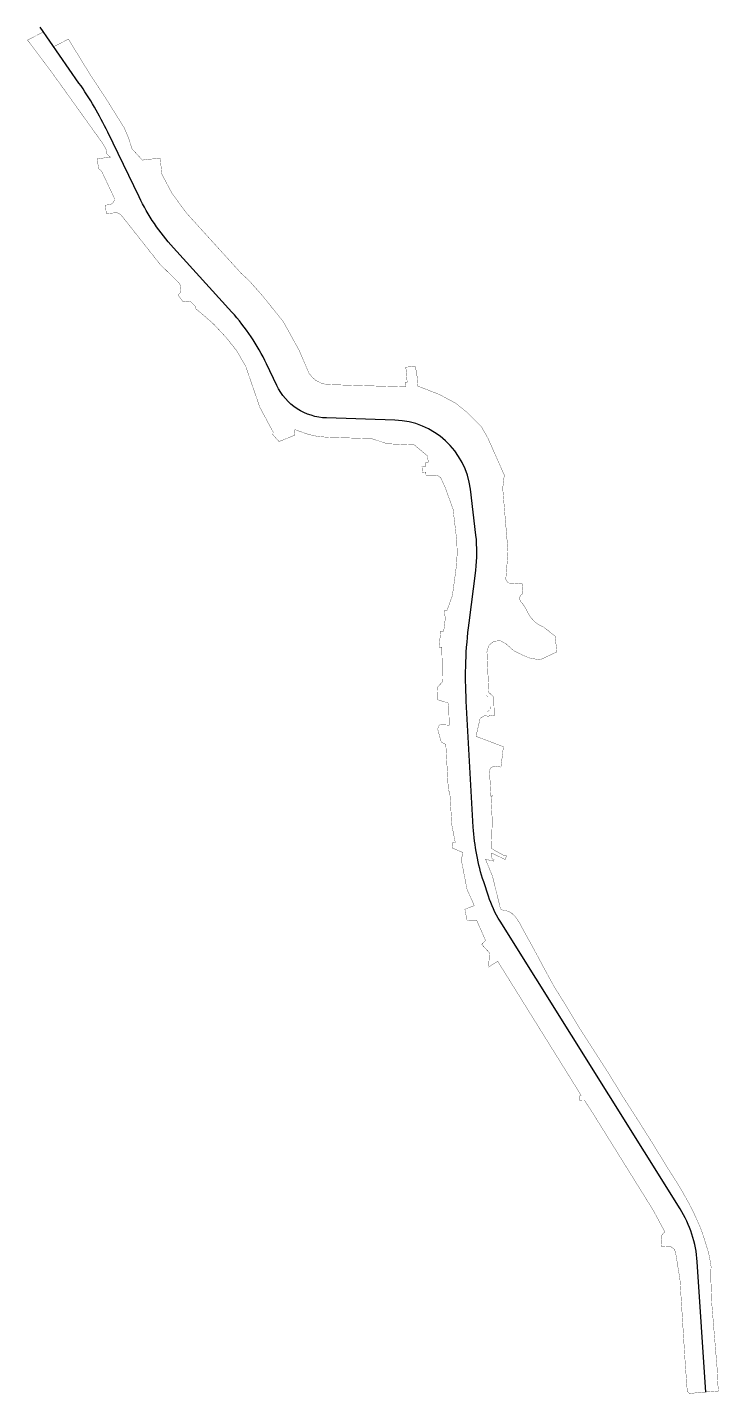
# Model space of a CAD drawing. Header units: millimetres. Extents: x 216783 to 217267, y 400835 to 401792.
import ezdxf

# ---------------------------------------------------------------- set-up
doc = ezdxf.new("R2010")
doc.units = ezdxf.units.MM
doc.layers.add('#중심선', color=12, linetype='Continuous')
doc.layers.add('#편입용지선', color=1, linetype='Continuous')
doc.layers.get('0').off()

# ---------------------------------------------------------------- blocks, each defined once
blk = doc.blocks.new('rightblock')
at = {"color": 30, "lineweight": 100, "true_color": 0xf8991e}
for p, q in [((0, 0.15), (0, -0.15)), ((0, 0), (0.15, 0))]:
    blk.add_line(p, q, dxfattribs=at)
blk.add_circle((0, 0), 0.15, dxfattribs=at)

msp = doc.modelspace()

# ---------------------------------------------------------------- linework, layer by layer
at = {"layer": '#중심선', "color": 6, "linetype": 'ByBlock', "ltscale": 3, "flags": 128}
msp.add_lwpolyline([(217257.63, 400836.34), (217251.6, 400927.53, 0.123891), (217239.59, 400964.68), (217113.54, 401166.16, -0.060449), (217105.37, 401183.61), (217102.09, 401193.56, -0.065507), (217094.83, 401232.02), (217089.89, 401320.29, -0.045751), (217091.84, 401375.04), (217096.53, 401411.81, 0.061603), (217096.63, 401436.36), (217092.77, 401468.58, 0.370717), (217039.9, 401517.02), (216992.1, 401518.53, -0.28073), (216957.25, 401541.31), (216950.06, 401556.41, 0.07326), (216925.71, 401592.72), (216884.83, 401637.77, -0.071883), (216860.84, 401673.34), (216838.94, 401718.69, 0.039949), (216818.78, 401753.11), (216791.54, 401792.12)], format="xyb", dxfattribs=at)
at = {"layer": '#편입용지선', "color": 4, "linetype": 'Continuous', "lineweight": 30, "const_width": 0.2, "flags": 128}
msp.add_lwpolyline([(216831.38, 401699.98), (216838.17, 401700.92), (216840.75, 401701.22), (216838.29, 401703.4), (216838.36, 401704.75), (216838.24, 401705.37), (216838.24, 401705.37), (216837.89, 401706.16), (216837.44, 401707.07), (216837.01, 401707.98), (216836.52, 401708.88), (216836, 401709.74), (216835.48, 401710.59), (216834.92, 401711.44), (216834.36, 401712.28), (216833.78, 401713.09), (216833.17, 401713.91), (216803.92, 401754.76), (216798.58, 401762.07), (216793.2, 401769.33), (216788.39, 401775.76), (216782.77, 401783.23), (216794.19, 401789), (216800.74, 401778.41), (216811.36, 401783.82), (216820.96, 401768.21), (216826.5, 401759.17), (216835.05, 401746.18), (216837.89, 401741.86), (216845.58, 401729.52), (216845.58, 401729.52), (216850.5, 401721.65), (216853.4, 401714.9), (216855.92, 401706.97), (216863.15, 401699.09), (216866.46, 401699.62), (216875.66, 401700.36), (216876.75, 401689.32), (216883.92, 401675.84), (216893.99, 401662.06), (216919.47, 401633.99), (216932.38, 401619.75), (216937.74, 401614.83), (216947.27, 401604.08), (216957.44, 401591.43), (216961.81, 401585.98), (216972.94, 401565.81), (216979.75, 401549.93), (216981.96, 401547.07), (216984.75, 401544.73), (216988, 401543.04), (216991.53, 401542.08), (216993.72, 401541.9), (217013.69, 401541.27), (217045.78, 401540.35), (217047.31, 401540.31), (217047, 401543.55), (217048.51, 401543.69), (217047.58, 401554.1), (217054.27, 401554.7), (217055.54, 401547.14), (217055.99, 401540.85), (217071.22, 401534.92), (217082.48, 401528.83), (217090.62, 401522.32), (217096.33, 401516.59), (217099.6, 401513.31), (217100.43, 401512.47), (217105.07, 401504.33), (217111.71, 401489.35), (217116.5, 401478.52), (217115.42, 401469.27), (217116.22, 401459.63), (217117.61, 401443.01), (217119.13, 401424.82), (217117.57, 401405.59), (217118.87, 401403.33), (217121.46, 401402.26), (217128.89, 401402.93), (217129.61, 401395.51), (217128.2, 401394.56), (217127.38, 401393.07), (217127.34, 401391.37), (217128.08, 401389.84), (217129.44, 401388.23), (217131.13, 401385.75), (217133.16, 401381.93), (217135.11, 401378.73), (217137.64, 401375.96), (217140.64, 401373.72), (217144.02, 401372.1), (217152.06, 401365.73), (217152.19, 401364.58), (217153.16, 401356.42), (217153.16, 401356.42), (217153.23, 401355.76), (217153.26, 401355.53), (217153.36, 401354.71), (217141.73, 401349.23), (217134.84, 401350.18), (217128.74, 401352.64), (217122.92, 401355.69), (217117.63, 401360.38), (217113.74, 401362.55), (217109.18, 401362.14), (217105.65, 401359.22), (217104.37, 401354.75), (217104.6, 401349.56), (217104.6, 401349.56), (217105.41, 401331.72), (217105.41, 401331.72), (217105.65, 401326.36), (217109.11, 401323.09), (217109.49, 401309.86), (217106.28, 401310.36), (217105.42, 401309.45), (217102.87, 401310.21), (217099.57, 401308.06), (217097.25, 401297.83), (217096.82, 401295.48), (217115.91, 401288.27), (217114.18, 401274.04), (217110.1, 401274.54), (217108.59, 401274.39), (217107.28, 401273.61), (217106.43, 401272.37), (217106.18, 401270.87), (217107.15, 401253.59), (217108.32, 401253.97), (217107.2, 401252.62), (217108.08, 401236.86), (217107.63, 401221.09), (217107.51, 401216.96), (217115.99, 401212.22), (217118.16, 401211.86), (217117.09, 401209.24), (217108.42, 401213.46), (217107.41, 401213.63), (217107.34, 401211.25), (217107.76, 401209.97), (217108.9, 401209.24), (217109.39, 401209.13), (217109.16, 401208.16), (217103.38, 401209.42), (217108.29, 401197.45), (217109.69, 401191.73), (217110.75, 401187.42), (217114, 401174.17), (217117.89, 401173.39), (217121.11, 401172.21), (217124.07, 401169.43), (217126.93, 401165.37), (217130.15, 401159.33), (217139.33, 401142.65), (217144.97, 401131.98), (217151.63, 401119.9), (217156.1, 401112.79), (217164.35, 401099.25), (217169.18, 401091.21), (217189.8, 401059.12), (217198.83, 401044.28), (217210.77, 401025.66), (217220.62, 401009.98), (217230.83, 400993.33), (217238.18, 400981.7), (217241.73, 400975.7), (217246.73, 400966.78), (217249.84, 400960.35), (217253.7, 400951.7), (217255.46, 400946.97), (217259.46, 400934.1), (217260.28, 400930.16), (217261.28, 400924.09), (217261.01, 400918.29), (217261.7, 400899.1), (217265.45, 400853.54), (217266.04, 400841.36), (217266.48, 400837.03), (217252.16, 400835.9), (217250.89, 400835.77), (217246.05, 400835.28), (217244.59, 400837.01), (217244.41, 400839.54), (217244.41, 400839.54), (217244.41, 400839.54), (217244.41, 400839.54), (217243.24, 400855.41), (217239.48, 400915.3), (217236.49, 400933.59), (217235.59, 400936.36), (217232.87, 400938.35), (217226.83, 400937.97), (217226.3, 400944.92), (217226.26, 400945.54), (217228.84, 400948.64), (217220.73, 400963.72), (217178.48, 401031.63), (217172.7, 401040.59), (217169.05, 401040.68), (217168.8, 401043.47), (217170.28, 401044.17), (217111.92, 401137.98), (217105.56, 401134.02), (217106.12, 401143.95), (217100.74, 401149.8), (217103.37, 401152.6), (217097.21, 401166.67), (217090.52, 401166.44), (217088.88, 401174.38), (217095.51, 401177.02), (217095.51, 401177.02), (217095.51, 401177.02), (217090.42, 401188.39), (217089.87, 401191.25), (217089.44, 401193.45), (217089.44, 401193.45), (217086.45, 401208.93), (217087.11, 401212.31), (217087.47, 401214.16), (217087.47, 401214.16), (217087.47, 401214.16), (217080.24, 401217.31), (217079.91, 401220.81), (217082.19, 401221.16), (217082.19, 401221.16), (217079.81, 401233.38), (217078.45, 401254.87), (217078.33, 401256.8), (217077.39, 401257.35), (217075.58, 401289.8), (217072.34, 401291.64), (217069.84, 401300.73), (217071.13, 401303.73), (217077.94, 401303.4), (217077.66, 401316.38), (217077.31, 401318.81), (217070.05, 401321.14), (217069.79, 401330.03), (217073.19, 401333.62), (217072.8, 401358.06), (217070.97, 401358.06), (217071.24, 401361.21), (217071.92, 401369.13), (217074.08, 401369.13), (217075.19, 401377.97), (217074.57, 401383.82), (217076.35, 401383.59), (217080.2, 401394.14), (217083.06, 401415.38), (217083.54, 401424), (217083.26, 401432.62), (217080.65, 401454.63), (217075.12, 401469.89), (217072.08, 401476.53), (217070.33, 401477.9), (217068.25, 401478.32), (217061.73, 401478.23), (217061.62, 401480.52), (217059.2, 401480.33), (217058.87, 401484.41), (217061.42, 401484.58), (217061.28, 401487.43), (217063.3, 401487.67), (217062.79, 401491.88), (217053.54, 401499.62), (217034.59, 401500.45), (217023.63, 401504.05), (217012.52, 401504.38), (216992.52, 401505.01), (216985.7, 401505.63), (216979.37, 401507.02), (216970.24, 401510.23), (216969.39, 401510.05), (216969.96, 401506.53), (216958.79, 401501.98), (216954.54, 401506.78), (216954.65, 401508.8), (216952.55, 401512.63), (216945.34, 401526.07), (216935.41, 401554.96), (216933.77, 401557.65), (216929.2, 401565.61), (216921.8, 401574.88), (216912.71, 401584.61), (216905.16, 401591.15), (216900.56, 401595.02), (216900.16, 401596.8), (216897.03, 401599.9), (216894.55, 401600.11), (216893.13, 401600.23), (216891.21, 401600.4), (216888.06, 401604.63), (216889.85, 401606.34), (216889.72, 401607.65), (216889.82, 401607.99), (216890, 401608.95), (216890.03, 401609.93), (216889.9, 401610.89), (216889.58, 401611.81), (216889.12, 401612.67), (216888.52, 401613.42), (216875.64, 401625.98), (216854.18, 401653.19), (216849.25, 401659.43), (216848.61, 401660.2), (216847.94, 401660.9), (216847.18, 401661.51), (216846.31, 401661.97), (216845.4, 401662.22), (216844.44, 401662.26), (216840.92, 401661.91), (216837.91, 401661.61), (216837.28, 401667.59), (216839.49, 401667.82), (216840.44, 401668.03), (216841.35, 401668.38), (216842.16, 401668.88), (216842.82, 401669.56), (216843.28, 401670.4), (216843.51, 401671.32), (216843.5, 401672.27), (216843.21, 401673.17), (216835.06, 401690.41), (216834.58, 401691.26), (216834.49, 401691.37), (216834.48, 401691.38), (216833.97, 401691.99), (216833.24, 401692.65), (216832.75, 401692.97), (216832.73, 401692.99), (216832.6, 401693.07), (216832.53, 401693.5), (216831.72, 401698.05), (216831.38, 401699.98)], close=True, dxfattribs=at)
at = {"layer": '#편입용지선', "linetype": 'Continuous', "const_width": 0.05}
for points in [[(217102.84, 401325.28), (217106.44, 401321.88), (217106.65, 401314.68), (217103.2, 401311.02)], [(217112.71, 401274.21), (217114.17, 401274.04)]]:
    msp.add_lwpolyline(points, dxfattribs=at)

# ---------------------------------------------------------------- block references
at = {"lineweight": 100}
for p in [(216860.17, 401685.09), (216869.8, 401667.9), (216871.35, 401665.44), (216881.06, 401652.32), (216893.97, 401637.85), (216903.37, 401627.48), (216908.02, 401623.6), (216921.46, 401608.78), (216935.08, 401593.77), (216937.07, 401591.37), (216948.52, 401577.48), (216959.65, 401559.45), (216965.31, 401546.65), (216967.68, 401542.38), (216972.42, 401536.4), (216965.82, 401529.53), (216978.28, 401531.55), (216985.36, 401528.29), (216993.23, 401526.98), (216997.23, 401526.86), (217013.22, 401526.35), (217033.21, 401525.72), (217047.02, 401524.91), (216983.08, 401519.86), (217055.01, 401523.25), (217065.85, 401519.01), (217075.68, 401513.26), (217083.75, 401505.1), (217090.05, 401495.66), (217091.84, 401492.77), (217092.93, 401490.78), (217095.32, 401485.67), (217098.57, 401475), (217102.97, 401454.76), (217104.51, 401441.86), (217105.34, 401434.69), (217096.87, 401423.72), (217105.82, 401423.61), (217105.22, 401413.03), (217104.96, 401406.72), (217105.76, 401400.68), (217107.92, 401395.01), (217109.93, 401392.09), (217112.78, 401390.95), (217115.84, 401390.5), (217100.19, 401380.22), (217094.63, 401373.88), (217092.23, 401354.2), (217092.77, 401341.25), (217092.89, 401334.37), (217093.67, 401314.55)]:
    msp.add_blockref('rightblock', p, dxfattribs=at)

doc.saveas('drawing.dxf')
